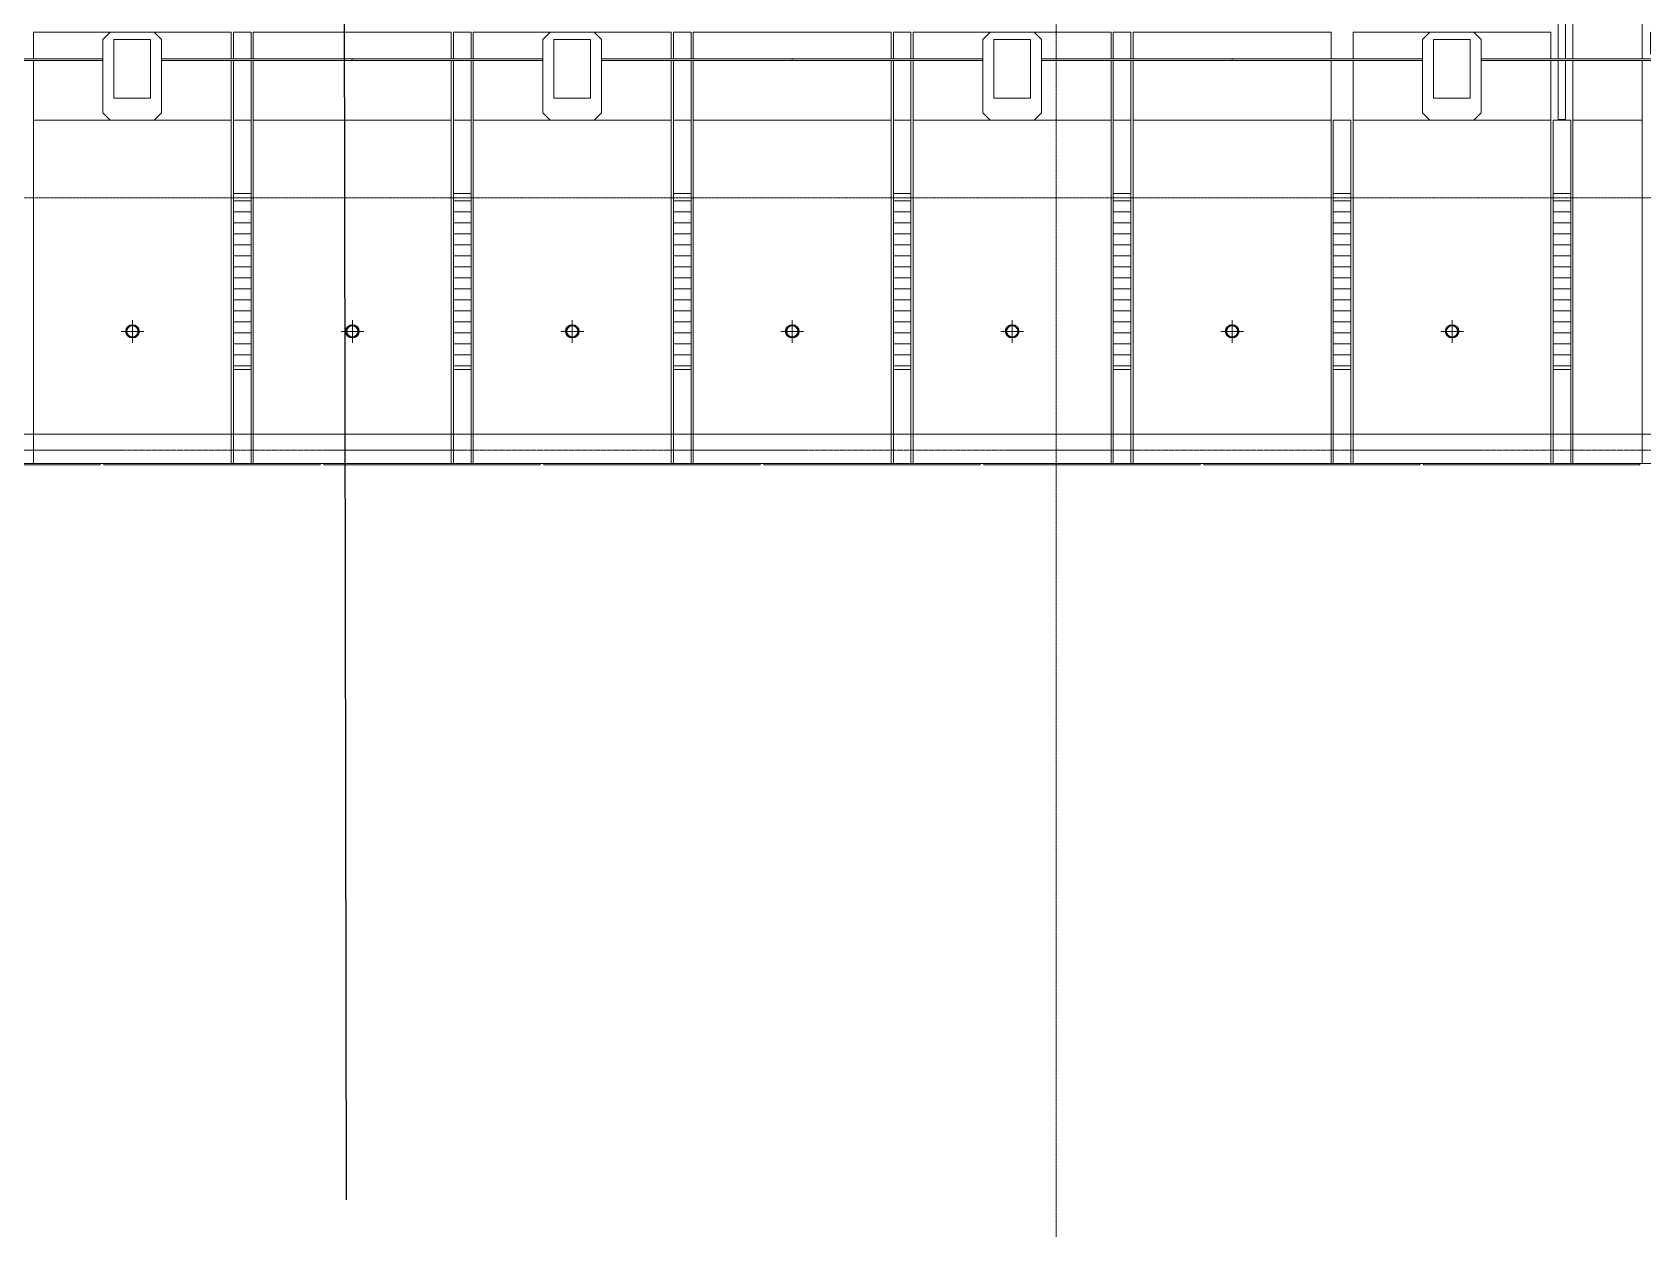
# Model space of a CAD drawing. Header units: millimetres. Extents: x 984 to 425800, y -34355 to 59419.
# Drawn here: x 345233 to 356217, y -25343 to -17183 of the extents above; entities that cross this region are included whole.
import ezdxf

# ---------------------------------------------------------------- set-up
doc = ezdxf.new("R2010")
doc.units = ezdxf.units.MM
doc.linetypes.add('DPA_Grid _ Level 100', pattern=[10, 5.5, -1.6, 1.3, -1.6])
doc.linetypes.add('DPA_Hidden 100', pattern=[7.2, 4.7, -2.5])
for name, color, linetype, lineweight in [('A-COLS', 5, 'Continuous', 25), ('A-COLS-E', 1, 'Continuous', 9), ('A-COLS-HDLN', 2, 'Continuous', 9), ('A-DETL', 1, 'Continuous', 70), ('A-DETL-GENF', 2, 'Continuous', 35), ('A-FLOR-E', 2, 'Continuous', 9), ('A-GLAZ-CURT', 2, 'Continuous', 9), ('A-ROOM-IDEN', 3, 'Continuous', 25), ('E-LITE-EQPM', 2, 'Continuous', 9), ('S-GRID', 251, 'Continuous', 9), ('WALL-E', 2, 'Continuous', 9)]:
    doc.layers.add(name, color=color, linetype=linetype, lineweight=lineweight)

# ---------------------------------------------------------------- blocks, each defined once
blk = doc.blocks.new('DPA_Rectangular - 250 x 400 mm-11978455-4110-01 GROUND LEVEL - REFLECTED CEILING PLAN')
at = {"layer": 'A-COLS-E'}
for p, q in [((-200, -125), (-200, 125)), ((-200, 125), (200, 125)), ((200, 125), (200, -125)), ((200, -125), (-200, -125))]:
    blk.add_line(p, q, dxfattribs=at)
blk = doc.blocks.new('DPA_Rectangular Tuscan Column - Rectangular Tuscan Column-11935156-4110-01 GROUND LEVEL - REFLECTED CEILING PLAN')
at = {"layer": 'A-COLS-E'}
for p, q in [((-200, 250), (-150, 300)), ((-200, -250), (-200, 250)), ((-150, 300), (150, 300)), ((150, 300), (200, 250)), ((200, 250), (200, -250)), ((-150, -300), (-200, -250)), ((150, -300), (-150, -300)), ((200, -250), (150, -300))]:
    blk.add_line(p, q, dxfattribs=at)
at = {"layer": 'A-COLS-HDLN'}
for p, q in [((-125, 250), (125, 250)), ((-125, -150), (-125, 250)), ((125, 250), (125, -150)), ((125, -150), (-125, -150))]:
    blk.add_line(p, q, dxfattribs=at)
blk = doc.blocks.new('System Panel - Entrance Glazed 12mm-11964368-4110-01 GROUND LEVEL - REFLECTED CEILING PLAN')
at = {"layer": 'A-GLAZ-CURT'}
for p, q in [((-550, 6), (750, 6)), ((750, 6), (750, -6)), ((750, -6), (-550, -6))]:
    blk.add_line(p, q, dxfattribs=at)
blk = doc.blocks.new('System Panel - Entrance Glazed 12mm-V82-4110-01 GROUND LEVEL - REFLECTED CEILING PLAN')
at = {"layer": 'A-GLAZ-CURT'}
for p, q in [((-550, 6), (750, 6)), ((750, 6), (750, -6)), ((750, -6), (-550, -6))]:
    blk.add_line(p, q, dxfattribs=at)
blk = doc.blocks.new('System Panel - Entrance Glazed 12mm-V83-4110-01 GROUND LEVEL - REFLECTED CEILING PLAN')
at = {"layer": 'A-GLAZ-CURT'}
for p, q in [((-750, -6), (-750, 6)), ((-750, 6), (550, 6)), ((550, -6), (-750, -6))]:
    blk.add_line(p, q, dxfattribs=at)
blk = doc.blocks.new('System Panel - Entrance Glazed 12mm-V84-4110-01 GROUND LEVEL - REFLECTED CEILING PLAN')
at = {"layer": 'A-GLAZ-CURT'}
for p, q in [((-550, 6), (750, 6)), ((750, 6), (750, -6)), ((750, -6), (-550, -6))]:
    blk.add_line(p, q, dxfattribs=at)
blk = doc.blocks.new('System Panel - Entrance Glazed 12mm-V85-4110-01 GROUND LEVEL - REFLECTED CEILING PLAN')
at = {"layer": 'A-GLAZ-CURT'}
for p, q in [((-750, -6), (-750, 6)), ((-750, 6), (550, 6)), ((550, -6), (-750, -6))]:
    blk.add_line(p, q, dxfattribs=at)
blk = doc.blocks.new('System Panel - Entrance Glazed 12mm-V86-4110-01 GROUND LEVEL - REFLECTED CEILING PLAN')
at = {"layer": 'A-GLAZ-CURT'}
for p, q in [((-550, 6), (750, 6)), ((750, 6), (750, -6)), ((750, -6), (-550, -6))]:
    blk.add_line(p, q, dxfattribs=at)
blk = doc.blocks.new('System Panel - Entrance Glazed 12mm-V87-4110-01 GROUND LEVEL - REFLECTED CEILING PLAN')
at = {"layer": 'A-GLAZ-CURT'}
for p, q in [((-750, -6), (-750, 6)), ((-750, 6), (550, 6)), ((550, -6), (-750, -6))]:
    blk.add_line(p, q, dxfattribs=at)
blk = doc.blocks.new('System Panel - Entrance Glazed 12mm-11964369-4110-01 GROUND LEVEL - REFLECTED CEILING PLAN')
at = {"layer": 'A-GLAZ-CURT'}
for p, q in [((-817, -6), (-817, 6)), ((-817, 6), (617, 6)), ((617, -6), (-817, -6))]:
    blk.add_line(p, q, dxfattribs=at)
blk = doc.blocks.new('Columns 1 - Columns 1-11975805-4110-01 GROUND LEVEL - REFLECTED CEILING PLAN')
at = {"layer": 'A-COLS'}
for p, q in [((-663972, -12183), (-663972, -12033)), ((-663972, -12033), (-663822, -12033)), ((-663822, -12033), (-663692, -12108)), ((-663871, -12183), (-663972, -12183)), ((-663769, -12242), (-663871, -12183)), ((-663692, -12108), (-663769, -12242)), ((-660839, -13934), (-660764, -13803)), ((-660764, -13803), (-660585, -13906)), ((-660736, -13993), (-660839, -13934)), ((-660585, -13906), (-660585, -14112)), ((-660736, -14112), (-660736, -13993)), ((-660585, -14112), (-660736, -14112)), ((-660736, -17093), (-660586, -17093)), ((-660736, -17183), (-660736, -17093)), ((-660586, -17093), (-660586, -17333)), ((-660826, -17333), (-660826, -17183)), ((-660826, -17183), (-660736, -17183)), ((-660586, -17333), (-660826, -17333))]:
    blk.add_line(p, q, dxfattribs=at)
blk = doc.blocks.new('DPA_CP_Metal Ceiling Luminaire - Linear Luminaire Entrance-V130-4110-01 GROUND LEVEL - REFLECTED CEILING PLAN')
at = {"layer": 'A-GLAZ-CURT'}
h = blk.add_hatch(dxfattribs=at)
h.set_pattern_fill('FP_14', color=256, style=0, pattern_type=2)
h.set_pattern_definition([(0, (-679466.046, -16082.944), (0, -75), [])])
h.paths.add_polyline_path([(-680872, -16483), (-680872, -15283), (-680992, -15283), (-680992, -16483)])
for p, q in [((-680992, -15283), (-680992, -16483)), ((-680872, -15283), (-680992, -15283)), ((-680992, -15283), (-680872, -15283)), ((-680992, -16483), (-680992, -15283)), ((-680872, -16483), (-680872, -15283)), ((-680872, -15283), (-680872, -16483)), ((-680992, -16483), (-680872, -16483)), ((-680872, -16483), (-680992, -16483))]:
    blk.add_line(p, q, dxfattribs=at)
blk = doc.blocks.new('DPA_CP_Metal Ceiling Panel - Vertical Panel Entrance-12687177-4110-01 GROUND LEVEL - REFLECTED CEILING PLAN')
at = {"layer": 'A-GLAZ-CURT'}
for p, q in [((-679492, -17783), (-679372, -17783)), ((-679492, -17783), (-679492, -18283)), ((-679492, -17783), (-679492, -18283)), ((-679372, -17783), (-679492, -17783)), ((-679492, -17783), (-679372, -17783)), ((-679492, -18283), (-679492, -17783)), ((-679372, -17783), (-679372, -18283)), ((-679372, -18283), (-679372, -17783)), ((-679372, -17783), (-679372, -18283)), ((-679492, -18283), (-679372, -18283)), ((-679492, -18283), (-679372, -18283)), ((-679372, -18283), (-679492, -18283))]:
    blk.add_line(p, q, dxfattribs=at)
blk = doc.blocks.new('System Panel - DPA-AR_Metal Ceiling Rectangular Panel-16084612-4110-01 GROUND LEVEL - REFLECTED CEILING PLAN')
at = {"layer": 'A-GLAZ-CURT'}
for p, q in [((-660886, -17783), (-661357, -17783)), ((-661357, -17783), (-661357, -19923)), ((-661357, -20123), (-661357, -17783)), ((-661357, -17783), (-660886, -17783)), ((-660886, -19923), (-660886, -17783)), ((-660886, -17783), (-660886, -20123)), ((-661357, -20123), (-660886, -20123)), ((-660886, -20123), (-661357, -20123))]:
    blk.add_line(p, q, dxfattribs=at)
blk = doc.blocks.new('D1 - D1-12676964-4110-01 GROUND LEVEL - REFLECTED CEILING PLAN')
at = {"layer": 'A-DETL-GENF', "lineweight": 25}
for radius in [45, 40]:
    blk.add_circle((0, 0), radius, dxfattribs=at)
at = {"layer": 'E-LITE-EQPM'}
for p, q in [((-77.5, 0), (77.5, 0)), ((0, 77.5), (0, -77.5))]:
    blk.add_line(p, q, dxfattribs=at)
blk.add_circle((0, 0), 38, dxfattribs=at)
blk = doc.blocks.new('System Panel - DPA-AR_Metal Ceiling Rectangular Panel-16081075-4110-01 GROUND LEVEL - REFLECTED CEILING PLAN')
at = {"layer": 'A-GLAZ-CURT'}
for p, q in [((-660886, -15579), (-661357, -15579)), ((-661357, -15579), (-661357, -17364)), ((-661357, -17364), (-661357, -15579)), ((-661357, -15579), (-660886, -15579)), ((-660886, -17364), (-660886, -15579)), ((-660886, -15579), (-660886, -17364)), ((-661357, -17376), (-661357, -17783)), ((-661357, -17783), (-661357, -17376)), ((-660886, -17783), (-660886, -17376)), ((-660886, -17376), (-660886, -17783)), ((-661357, -17783), (-660886, -17783)), ((-660886, -17783), (-661357, -17783))]:
    blk.add_line(p, q, dxfattribs=at)
blk = doc.blocks.new('System Panel - DPA-AR_Metal Ceiling Rectangular Panel-V182-4110-01 GROUND LEVEL - REFLECTED CEILING PLAN')
at = {"layer": 'A-GLAZ-CURT'}
for p, q in [((-675007, -17183), (-676357, -17183)), ((-676357, -17183), (-676357, -17364)), ((-676357, -17364), (-676357, -17183)), ((-676357, -17183), (-675007, -17183)), ((-675007, -17364), (-675007, -17183)), ((-675007, -17183), (-675007, -17364)), ((-676357, -17376), (-676357, -17783)), ((-676357, -17783), (-676357, -17376)), ((-675007, -17783), (-675007, -17376)), ((-675007, -17376), (-675007, -17783)), ((-676357, -17783), (-675007, -17783)), ((-675007, -17783), (-676357, -17783))]:
    blk.add_line(p, q, dxfattribs=at)
blk = doc.blocks.new('DPA_CP_Metal Ceiling Panel - Vertical Panel Entrance-V183-4110-01 GROUND LEVEL - REFLECTED CEILING PLAN')
at = {"layer": 'A-GLAZ-CURT'}
for p, q in [((-676492, -17183), (-676372, -17183)), ((-676492, -17183), (-676492, -17364)), ((-676492, -17183), (-676492, -17364)), ((-676372, -17183), (-676492, -17183)), ((-676492, -17183), (-676372, -17183)), ((-676492, -17364), (-676492, -17183)), ((-676372, -17183), (-676372, -17364)), ((-676372, -17364), (-676372, -17183)), ((-676372, -17183), (-676372, -17364)), ((-676492, -17376), (-676492, -17783)), ((-676492, -17376), (-676492, -17783)), ((-676492, -17783), (-676492, -17376)), ((-676372, -17376), (-676372, -17783)), ((-676372, -17783), (-676372, -17376)), ((-676372, -17376), (-676372, -17783)), ((-676492, -17783), (-676372, -17783)), ((-676492, -17783), (-676372, -17783)), ((-676372, -17783), (-676492, -17783))]:
    blk.add_line(p, q, dxfattribs=at)
blk = doc.blocks.new('System Panel - DPA-AR_Metal Ceiling Rectangular Panel-V184-4110-01 GROUND LEVEL - REFLECTED CEILING PLAN')
at = {"layer": 'A-GLAZ-CURT'}
for p, q in [((-676507, -17183), (-677857, -17183)), ((-677857, -17183), (-677857, -17364)), ((-677857, -17364), (-677857, -17183)), ((-677857, -17183), (-676507, -17183)), ((-676507, -17364), (-676507, -17183)), ((-676507, -17183), (-676507, -17364)), ((-677857, -17376), (-677857, -17783)), ((-677857, -17783), (-677857, -17376)), ((-676507, -17783), (-676507, -17376)), ((-676507, -17376), (-676507, -17783)), ((-677857, -17783), (-676507, -17783)), ((-676507, -17783), (-677857, -17783))]:
    blk.add_line(p, q, dxfattribs=at)
blk = doc.blocks.new('System Panel - DPA-AR_Metal Ceiling Rectangular Panel-16084403-4110-01 GROUND LEVEL - REFLECTED CEILING PLAN')
at = {"layer": 'A-GLAZ-CURT'}
for p, q in [((-678007, -17783), (-679357, -17783)), ((-679357, -17783), (-679357, -19923)), ((-679357, -20123), (-679357, -17783)), ((-679357, -17783), (-678007, -17783)), ((-678007, -19923), (-678007, -17783)), ((-678007, -17783), (-678007, -20123)), ((-679357, -20123), (-678007, -20123)), ((-678007, -20123), (-679357, -20123))]:
    blk.add_line(p, q, dxfattribs=at)
blk = doc.blocks.new('DPA_CP_Metal Ceiling Panel - Vertical Panel Entrance-16084103-4110-01 GROUND LEVEL - REFLECTED CEILING PLAN')
at = {"layer": 'A-GLAZ-CURT'}
for p, q in [((-680992, -19483), (-680872, -19483)), ((-680992, -19483), (-680992, -20123)), ((-680992, -19483), (-680992, -19923)), ((-680872, -19483), (-680992, -19483)), ((-680992, -19483), (-680872, -19483)), ((-680992, -20123), (-680992, -19483)), ((-680872, -19483), (-680872, -20123)), ((-680872, -19923), (-680872, -19483)), ((-680872, -19483), (-680872, -20123)), ((-680992, -20123), (-680872, -20123)), ((-680992, -20123), (-680872, -20123)), ((-680872, -20123), (-680992, -20123))]:
    blk.add_line(p, q, dxfattribs=at)
blk = doc.blocks.new('DPA_CP_Metal Ceiling Panel - Horizontal with Gap-16080727-4110-01 GROUND LEVEL - REFLECTED CEILING PLAN')
at = {"layer": 'A-GLAZ-CURT'}
for p, q in [((-661407, -16488), (-661457, -16488)), ((-661457, -16488), (-661457, -17364)), ((-661407, -16488), (-661457, -16488)), ((-661457, -16488), (-661457, -17364)), ((-661457, -17364), (-661457, -16488)), ((-661457, -16488), (-661407, -16488)), ((-661407, -16488), (-661407, -17364)), ((-661407, -17364), (-661407, -16488)), ((-661407, -16488), (-661407, -17364)), ((-661457, -17376), (-661457, -17778)), ((-661457, -17376), (-661457, -17778)), ((-661457, -17778), (-661457, -17376)), ((-661407, -17376), (-661407, -17778)), ((-661407, -17778), (-661407, -17376)), ((-661407, -17376), (-661407, -17778)), ((-661407, -17778), (-661457, -17778)), ((-661457, -17778), (-661407, -17778)), ((-661407, -17778), (-661457, -17778))]:
    blk.add_line(p, q, dxfattribs=at)

msp = doc.modelspace()

# ---------------------------------------------------------------- linework, layer by layer
at = {"layer": 'A-DETL', "linetype": 'DPA_Hidden 100', "lineweight": 9}
msp.add_line((317960.8, -20033), (364775.8, -20033), dxfattribs=at)
at = {"layer": 'A-FLOR-E'}
for p, q in [((357037.3, -20123), (323792.8, -20123)), ((323792.8, -20123), (357037.3, -20123))]:
    msp.add_line(p, q, dxfattribs=at)
at = {"layer": 'A-ROOM-IDEN'}
msp.add_line((347355.4, -14549.8), (347374.9, -25144.6), dxfattribs=at)
at = {"layer": 'S-GRID', "linetype": 'DPA_Grid _ Level 100'}
for p, q in [((352215.8, -30742.3), (352215.8, 54919.2)), ((307000.7, -18313), (415577.1, -18313))]:
    msp.add_line(p, q, dxfattribs=at)
at = {"layer": 'WALL-E'}
for p, q in [((356962.3, -19923), (323892.8, -19923)), ((323692.8, -20123), (356962.3, -20123)), ((356962.3, -20123), (323692.8, -20123)), ((344222.8, -20123), (345697.8, -20123)), ((345697.8, -20123), (344222.8, -20123)), ((344222.8, -20133), (345697.8, -20133)), ((345697.8, -20133), (344222.8, -20133)), ((345697.8, -20123), (345697.8, -20133)), ((345697.8, -20133), (345697.8, -20123)), ((345722.8, -20123), (347197.8, -20123)), ((347197.8, -20123), (345722.8, -20123)), ((345722.8, -20133), (345722.8, -20123)), ((345722.8, -20123), (345722.8, -20133)), ((345722.8, -20133), (347197.8, -20133)), ((347197.8, -20133), (345722.8, -20133)), ((347197.8, -20123), (347197.8, -20133)), ((347197.8, -20133), (347197.8, -20123)), ((347222.8, -20123), (348697.8, -20123)), ((348697.8, -20123), (347222.8, -20123)), ((347222.8, -20133), (347222.8, -20123)), ((347222.8, -20123), (347222.8, -20133)), ((347222.8, -20133), (348697.8, -20133)), ((348697.8, -20133), (347222.8, -20133)), ((348697.8, -20123), (348697.8, -20133)), ((348697.8, -20133), (348697.8, -20123)), ((348722.8, -20123), (350197.8, -20123)), ((350197.8, -20123), (348722.8, -20123)), ((348722.8, -20133), (348722.8, -20123)), ((348722.8, -20123), (348722.8, -20133)), ((348722.8, -20133), (350197.8, -20133)), ((350197.8, -20133), (348722.8, -20133)), ((350197.8, -20123), (350197.8, -20133)), ((350197.8, -20133), (350197.8, -20123)), ((350222.8, -20123), (351697.8, -20123)), ((351697.8, -20123), (350222.8, -20123)), ((350222.8, -20133), (350222.8, -20123)), ((350222.8, -20123), (350222.8, -20133)), ((350222.8, -20133), (351697.8, -20133)), ((351697.8, -20133), (350222.8, -20133)), ((351697.8, -20123), (351697.8, -20133)), ((351697.8, -20133), (351697.8, -20123)), ((351722.8, -20123), (353197.8, -20123)), ((353197.8, -20123), (351722.8, -20123)), ((351722.8, -20133), (351722.8, -20123)), ((351722.8, -20123), (351722.8, -20133)), ((351722.8, -20133), (353197.8, -20133)), ((353197.8, -20133), (351722.8, -20133)), ((353197.8, -20123), (353197.8, -20133)), ((353197.8, -20133), (353197.8, -20123)), ((353222.8, -20123), (354697.8, -20123)), ((354697.8, -20123), (353222.8, -20123)), ((353222.8, -20133), (353222.8, -20123)), ((353222.8, -20123), (353222.8, -20133)), ((353222.8, -20133), (354697.8, -20133)), ((354697.8, -20133), (353222.8, -20133)), ((354697.8, -20123), (354697.8, -20133)), ((354697.8, -20133), (354697.8, -20123)), ((354722.8, -20123), (356197.8, -20123)), ((356197.8, -20123), (354722.8, -20123)), ((354722.8, -20133), (354722.8, -20123)), ((354722.8, -20123), (354722.8, -20133)), ((354722.8, -20133), (356197.8, -20133)), ((356197.8, -20133), (354722.8, -20133)), ((356197.8, -20123), (356197.8, -20133)), ((356197.8, -20133), (356197.8, -20123))]:
    msp.add_line(p, q, dxfattribs=at)

# ---------------------------------------------------------------- block references
at = {"layer": 'A-COLS-E'}
for name, p in [('Columns 1 - Columns 1-11975805-4110-01 GROUND LEVEL - REFLECTED CEILING PLAN', (1017098.2, 0)), ('DPA_Rectangular Tuscan Column - Rectangular Tuscan Column-11935156-4110-01 GROUND LEVEL - REFLECTED CEILING PLAN', (345915.8, -17483)), ('DPA_Rectangular Tuscan Column - Rectangular Tuscan Column-11935156-4110-01 GROUND LEVEL - REFLECTED CEILING PLAN', (348915.8, -17483)), ('DPA_Rectangular Tuscan Column - Rectangular Tuscan Column-11935156-4110-01 GROUND LEVEL - REFLECTED CEILING PLAN', (351915.8, -17483)), ('DPA_Rectangular Tuscan Column - Rectangular Tuscan Column-11935156-4110-01 GROUND LEVEL - REFLECTED CEILING PLAN', (354915.8, -17483))]:
    msp.add_blockref(name, p, dxfattribs=at)
at = {"layer": 'A-COLS-E', "rotation": 269.999999999999}
for p in [(345915.8, -17433), (348915.8, -17433), (351915.8, -17433), (354915.8, -17433)]:
    msp.add_blockref('DPA_Rectangular - 250 x 400 mm-11978455-4110-01 GROUND LEVEL - REFLECTED CEILING PLAN', p, dxfattribs=at)
at = {"layer": 'A-GLAZ-CURT'}
for name, p in [('System Panel - DPA-AR_Metal Ceiling Rectangular Panel-16081075-4110-01 GROUND LEVEL - REFLECTED CEILING PLAN', (1017098.2, 0)), ('DPA_CP_Metal Ceiling Panel - Horizontal with Gap-16080727-4110-01 GROUND LEVEL - REFLECTED CEILING PLAN', (1017098.2, 0)), ('System Panel - DPA-AR_Metal Ceiling Rectangular Panel-V184-4110-01 GROUND LEVEL - REFLECTED CEILING PLAN', (1023098.2, 0)), ('DPA_CP_Metal Ceiling Panel - Vertical Panel Entrance-V183-4110-01 GROUND LEVEL - REFLECTED CEILING PLAN', (1023098.2, 0)), ('System Panel - DPA-AR_Metal Ceiling Rectangular Panel-V182-4110-01 GROUND LEVEL - REFLECTED CEILING PLAN', (1023098.2, 0)), ('DPA_CP_Metal Ceiling Panel - Vertical Panel Entrance-V183-4110-01 GROUND LEVEL - REFLECTED CEILING PLAN', (1024598.2, 0)), ('System Panel - DPA-AR_Metal Ceiling Rectangular Panel-V184-4110-01 GROUND LEVEL - REFLECTED CEILING PLAN', (1026098.2, 0)), ('DPA_CP_Metal Ceiling Panel - Vertical Panel Entrance-V183-4110-01 GROUND LEVEL - REFLECTED CEILING PLAN', (1026098.2, 0)), ('System Panel - DPA-AR_Metal Ceiling Rectangular Panel-V182-4110-01 GROUND LEVEL - REFLECTED CEILING PLAN', (1026098.2, 0)), ('DPA_CP_Metal Ceiling Panel - Vertical Panel Entrance-V183-4110-01 GROUND LEVEL - REFLECTED CEILING PLAN', (1027598.2, 0)), ('System Panel - DPA-AR_Metal Ceiling Rectangular Panel-V184-4110-01 GROUND LEVEL - REFLECTED CEILING PLAN', (1029098.2, 0)), ('DPA_CP_Metal Ceiling Panel - Vertical Panel Entrance-V183-4110-01 GROUND LEVEL - REFLECTED CEILING PLAN', (1029098.2, 0)), ('System Panel - DPA-AR_Metal Ceiling Rectangular Panel-V182-4110-01 GROUND LEVEL - REFLECTED CEILING PLAN', (1029098.2, 0)), ('System Panel - DPA-AR_Metal Ceiling Rectangular Panel-V182-4110-01 GROUND LEVEL - REFLECTED CEILING PLAN', (1030598.2, 0)), ('System Panel - DPA-AR_Metal Ceiling Rectangular Panel-16084403-4110-01 GROUND LEVEL - REFLECTED CEILING PLAN', (1024598.2, 0)), ('DPA_CP_Metal Ceiling Panel - Vertical Panel Entrance-12687177-4110-01 GROUND LEVEL - REFLECTED CEILING PLAN', (1026098.2, 0)), ('System Panel - DPA-AR_Metal Ceiling Rectangular Panel-16084403-4110-01 GROUND LEVEL - REFLECTED CEILING PLAN', (1026098.2, 0)), ('DPA_CP_Metal Ceiling Panel - Vertical Panel Entrance-12687177-4110-01 GROUND LEVEL - REFLECTED CEILING PLAN', (1027598.2, 0)), ('System Panel - DPA-AR_Metal Ceiling Rectangular Panel-16084403-4110-01 GROUND LEVEL - REFLECTED CEILING PLAN', (1027598.2, 0)), ('DPA_CP_Metal Ceiling Panel - Vertical Panel Entrance-12687177-4110-01 GROUND LEVEL - REFLECTED CEILING PLAN', (1029098.2, 0)), ('System Panel - DPA-AR_Metal Ceiling Rectangular Panel-16084403-4110-01 GROUND LEVEL - REFLECTED CEILING PLAN', (1029098.2, 0)), ('DPA_CP_Metal Ceiling Panel - Vertical Panel Entrance-12687177-4110-01 GROUND LEVEL - REFLECTED CEILING PLAN', (1030598.2, 0)), ('System Panel - DPA-AR_Metal Ceiling Rectangular Panel-16084403-4110-01 GROUND LEVEL - REFLECTED CEILING PLAN', (1030598.2, 0)), ('DPA_CP_Metal Ceiling Panel - Vertical Panel Entrance-12687177-4110-01 GROUND LEVEL - REFLECTED CEILING PLAN', (1032098.2, 0)), ('System Panel - DPA-AR_Metal Ceiling Rectangular Panel-16084403-4110-01 GROUND LEVEL - REFLECTED CEILING PLAN', (1032098.2, 0)), ('DPA_CP_Metal Ceiling Panel - Vertical Panel Entrance-12687177-4110-01 GROUND LEVEL - REFLECTED CEILING PLAN', (1033598.2, 0)), ('System Panel - DPA-AR_Metal Ceiling Rectangular Panel-16084403-4110-01 GROUND LEVEL - REFLECTED CEILING PLAN', (1033598.2, 0)), ('DPA_CP_Metal Ceiling Panel - Vertical Panel Entrance-12687177-4110-01 GROUND LEVEL - REFLECTED CEILING PLAN', (1035098.2, 0)), ('System Panel - DPA-AR_Metal Ceiling Rectangular Panel-16084612-4110-01 GROUND LEVEL - REFLECTED CEILING PLAN', (1017098.2, 0)), ('DPA_CP_Metal Ceiling Luminaire - Linear Luminaire Entrance-V130-4110-01 GROUND LEVEL - REFLECTED CEILING PLAN', (1027598.2, -3000)), ('DPA_CP_Metal Ceiling Luminaire - Linear Luminaire Entrance-V130-4110-01 GROUND LEVEL - REFLECTED CEILING PLAN', (1029098.2, -3000)), ('DPA_CP_Metal Ceiling Luminaire - Linear Luminaire Entrance-V130-4110-01 GROUND LEVEL - REFLECTED CEILING PLAN', (1030598.2, -3000)), ('DPA_CP_Metal Ceiling Luminaire - Linear Luminaire Entrance-V130-4110-01 GROUND LEVEL - REFLECTED CEILING PLAN', (1032098.2, -3000)), ('DPA_CP_Metal Ceiling Luminaire - Linear Luminaire Entrance-V130-4110-01 GROUND LEVEL - REFLECTED CEILING PLAN', (1033598.2, -3000)), ('DPA_CP_Metal Ceiling Luminaire - Linear Luminaire Entrance-V130-4110-01 GROUND LEVEL - REFLECTED CEILING PLAN', (1035098.2, -3000)), ('DPA_CP_Metal Ceiling Luminaire - Linear Luminaire Entrance-V130-4110-01 GROUND LEVEL - REFLECTED CEILING PLAN', (1036598.2, -3000)), ('DPA_CP_Metal Ceiling Panel - Vertical Panel Entrance-16084103-4110-01 GROUND LEVEL - REFLECTED CEILING PLAN', (1027598.2, 0)), ('DPA_CP_Metal Ceiling Panel - Vertical Panel Entrance-16084103-4110-01 GROUND LEVEL - REFLECTED CEILING PLAN', (1029098.2, 0)), ('DPA_CP_Metal Ceiling Panel - Vertical Panel Entrance-16084103-4110-01 GROUND LEVEL - REFLECTED CEILING PLAN', (1030598.2, 0)), ('DPA_CP_Metal Ceiling Panel - Vertical Panel Entrance-16084103-4110-01 GROUND LEVEL - REFLECTED CEILING PLAN', (1032098.2, 0)), ('DPA_CP_Metal Ceiling Panel - Vertical Panel Entrance-16084103-4110-01 GROUND LEVEL - REFLECTED CEILING PLAN', (1033598.2, 0)), ('DPA_CP_Metal Ceiling Panel - Vertical Panel Entrance-16084103-4110-01 GROUND LEVEL - REFLECTED CEILING PLAN', (1035098.2, 0)), ('DPA_CP_Metal Ceiling Panel - Vertical Panel Entrance-16084103-4110-01 GROUND LEVEL - REFLECTED CEILING PLAN', (1036598.2, 0))]:
    msp.add_blockref(name, p, dxfattribs=at)
at = {"layer": 'A-GLAZ-CURT', "rotation": 180}
for name, p in [('System Panel - Entrance Glazed 12mm-11964368-4110-01 GROUND LEVEL - REFLECTED CEILING PLAN', (345165.8, -17369.9)), ('System Panel - Entrance Glazed 12mm-V83-4110-01 GROUND LEVEL - REFLECTED CEILING PLAN', (346665.8, -17369.9)), ('System Panel - Entrance Glazed 12mm-V82-4110-01 GROUND LEVEL - REFLECTED CEILING PLAN', (348165.8, -17369.9)), ('System Panel - Entrance Glazed 12mm-V85-4110-01 GROUND LEVEL - REFLECTED CEILING PLAN', (349665.8, -17369.9)), ('System Panel - Entrance Glazed 12mm-V84-4110-01 GROUND LEVEL - REFLECTED CEILING PLAN', (351165.8, -17369.9)), ('System Panel - Entrance Glazed 12mm-V87-4110-01 GROUND LEVEL - REFLECTED CEILING PLAN', (352665.8, -17369.9)), ('System Panel - Entrance Glazed 12mm-V86-4110-01 GROUND LEVEL - REFLECTED CEILING PLAN', (354165.8, -17369.9)), ('System Panel - Entrance Glazed 12mm-11964369-4110-01 GROUND LEVEL - REFLECTED CEILING PLAN', (355732.5, -17369.9))]:
    msp.add_blockref(name, p, dxfattribs=at)
at = {"layer": 'E-LITE-EQPM'}
for p in [(345916.8, -19223), (347416.8, -19223), (348916.8, -19223), (350416.8, -19223), (351916.8, -19223), (353416.8, -19223), (354916.8, -19223)]:
    msp.add_blockref('D1 - D1-12676964-4110-01 GROUND LEVEL - REFLECTED CEILING PLAN', p, dxfattribs=at)

doc.saveas('drawing.dxf')
